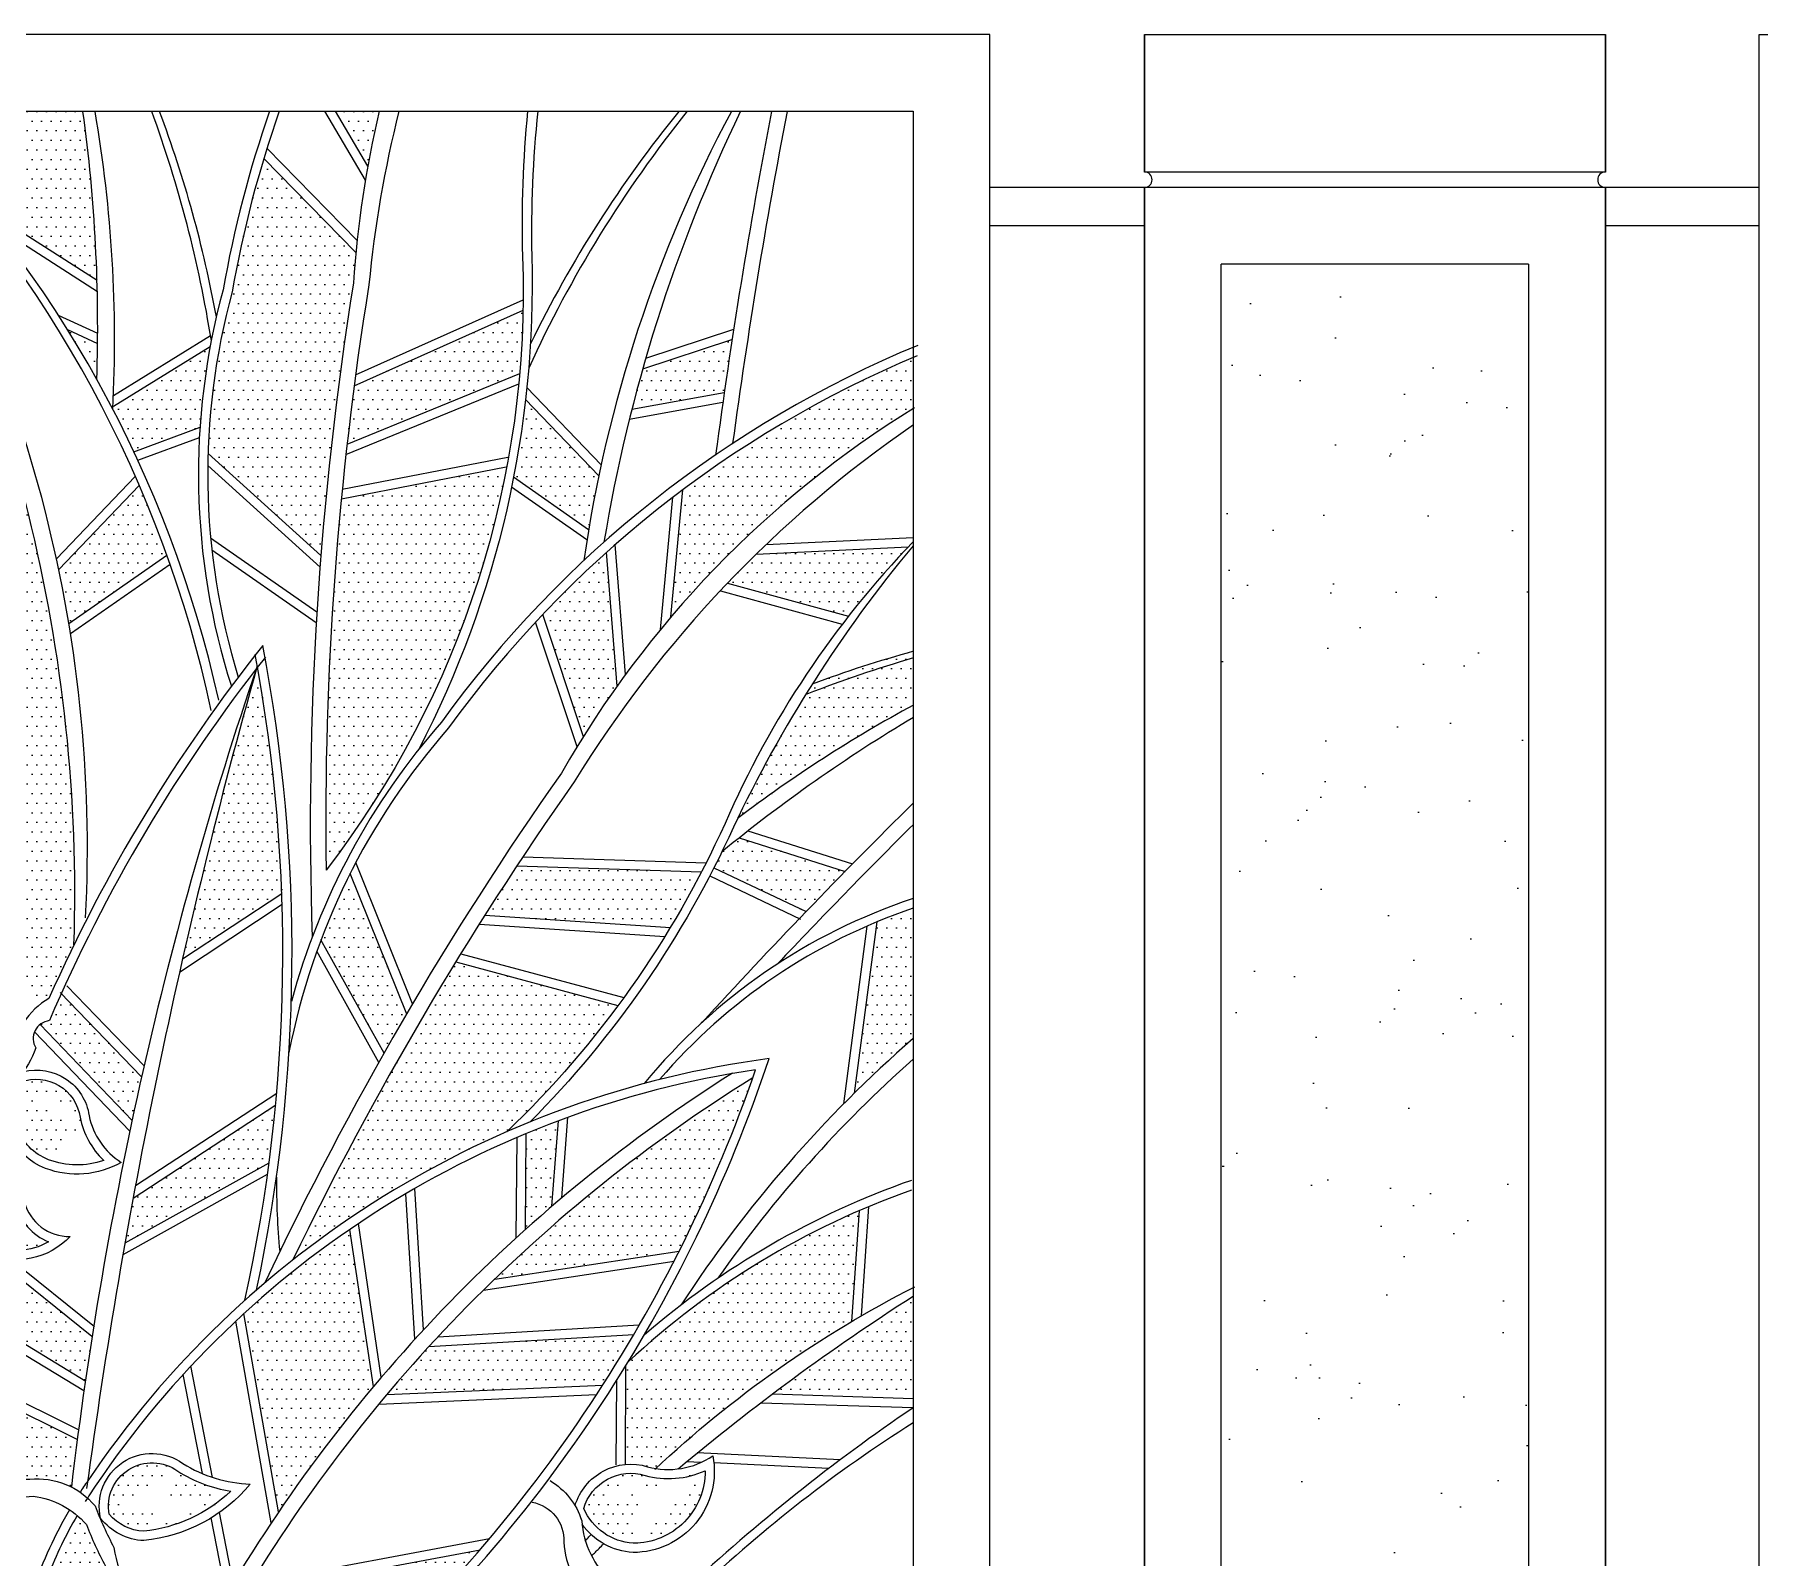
# Model space of a CAD drawing. Extents: x -6708 to 51378, y -17661 to 34250.
# Drawn here: x 39056 to 40178, y 4819 to 5809 of the extents above; entities that cross this region are included whole.
import ezdxf

# ---------------------------------------------------------------- set-up
doc = ezdxf.new("R2010")
doc.units = 0
doc.header["$LTSCALE"] = 5
doc.header["$MEASUREMENT"] = 0
doc.layers.get('0').update_dxf_attribs({"linetype": 'CONTINUOUS'})
for name, color, linetype in [('0-BCA', 33, 'CONTINUOUS'), ('0-HATCH', 8, 'CONTINUOUS'), ('1', 1, 'CONTINUOUS'), ('2', 2, 'CONTINUOUS'), ('MET', 2, 'CONTINUOUS')]:
    doc.layers.add(name, color=color, linetype=linetype)
pattern_1 = [(0, (10450.8685, 8246.9115), (3.125, 6.25), [0, -6.25])]

msp = doc.modelspace()

# ---------------------------------------------------------------- hatches: boundary and pattern name
at = {"layer": '0-HATCH'}
h = msp.add_hatch(dxfattribs=at)
h.set_pattern_fill('AR-SAND', color=2, scale=50, style=0)
h.set_pattern_definition([(142.5, (71771.3, 8246.91), (3.14967, 96.34119), [0, -76, 0, -85, 0, -81.25]), (172.5, (71771.3, 8246.91), (-88.48884, 141.1073), [0, -41, 0, -68.5, 0, -26.25]), (212.5, (71832.8, 8246.91), (-155.7071, 0.28295), [0, -25, 0, -90, 0, -117.5]), (222.5, (71832.8, 8246.91), (-150.30633, 43.8838), [0, -12.5, 0, -59, 0, -67.5])])
h.paths.add_polyline_path([(40027.9, 5660), (39827.9, 5660), (39827.9, 4209.5), (40027.9, 4209.5)])
at = {"layer": 'MET'}
h = msp.add_hatch(dxfattribs=at)
h.set_pattern_fill('DOTS', color=256, scale=100, style=0)
h.set_pattern_definition(pattern_1)
h.paths.add_polyline_path([(39049.8, 5504.7), (38979.4, 5517.3, -0.013052), (39003.5, 5313.1, -0.067332), (39045.9, 5198.9, -0.174695), (39055.3, 5175, -0.066106), (39065, 5182.3, -0.009125), (39081.3, 5217.3, 0.070612)])
h.paths.add_polyline_path([(38947, 5759.5), (38936.7, 5759.5, -0.012859), (38973, 5560.2), (39040.8, 5538, 0.058646)])
h = msp.add_hatch(dxfattribs=at)
h.set_pattern_fill('DOTS', color=256, scale=100, style=0)
h.set_pattern_definition(pattern_1)
h.paths.add_polyline_path([(39087.1, 5759.5), (39042.8, 5759.5, -0.00456), (39036.3, 5687.9), (39096.3, 5649.4, 0.02686)])
h.paths.add_polyline_path([(39096.2, 5585.1, 0.005662), (39096.7, 5608.3), (39077.2, 5617.3, -0.012032)])
h = msp.add_hatch(dxfattribs=at)
h.set_pattern_fill('DOTS', color=256, scale=100, style=0)
h.set_pattern_definition(pattern_1)
h.paths.add_polyline_path([(39272.5, 5723.9, -0.013578), (39279.9, 5759.5), (39251.5, 5759.5)])
h = msp.add_hatch(dxfattribs=at)
h.set_pattern_fill('DOTS', color=256, scale=100, style=0)
h.set_pattern_definition(pattern_1)
h.paths.add_polyline_path([(39168.5, 5536.9), (39242, 5470.4, -0.020135), (39263.2, 5647.9, -0.007434), (39264.8, 5667.7), (39204.9, 5728.8, 0.031016), (39184.3, 5642.1, 0.059522)])
h = msp.add_hatch(dxfattribs=at)
h.set_pattern_fill('DOTS', color=256, scale=100, style=0)
h.set_pattern_definition(pattern_1)
h.paths.add_polyline_path([(39371.4, 5589, 0.016737), (39373.6, 5630.2), (39263.6, 5581, 0.004328), (39259, 5543)])
h = msp.add_hatch(dxfattribs=at)
h.set_pattern_fill('DOTS', color=256, scale=100, style=0)
h.set_pattern_definition(pattern_1)
h.paths.add_polyline_path([(39106.6, 5567.5, -0.000494), (39106.6, 5565.7, -0.009971), (39120.3, 5537.9), (39163.3, 5553.9, -0.029213), (39169.9, 5606.5)])
h = msp.add_hatch(dxfattribs=at)
h.set_pattern_fill('DOTS', color=256, scale=100, style=0)
h.set_pattern_definition(pattern_1)
h.paths.add_polyline_path([(39504.4, 5576.5, -0.002212), (39509.5, 5611), (39451.4, 5592, 0.006608), (39444.4, 5565.7)])
h = msp.add_hatch(dxfattribs=at)
h.set_pattern_fill('DOTS', color=256, scale=100, style=0)
h.set_pattern_definition(pattern_1)
h.paths.add_polyline_path([(39477.5, 5513.3), (39469.8, 5430.5, -0.078125), (39627.4, 5566.1), (39627.4, 5599.4, 0.060294)])
h.paths.add_polyline_path([(39427.8, 5472.6, 0.020153), (39386.3, 5432.2), (39412.8, 5352.6, -0.014801), (39434.8, 5385.6)])
h.paths.add_polyline_path([(39261.1, 5263.7, 0.026352), (39242, 5220.4), (39283.1, 5146.8, -0.003305), (39297.8, 5172.2)])
h = msp.add_hatch(dxfattribs=at)
h.set_pattern_fill('DOTS', color=256, scale=100, style=0)
h.set_pattern_definition(pattern_1)
h.paths.add_polyline_path([(39375.2, 5572, -0.019517), (39367.4, 5521.4), (39416.2, 5487.3, -0.010073), (39422.8, 5522.3)])
h = msp.add_hatch(dxfattribs=at)
h.set_pattern_fill('DOTS', color=256, scale=100, style=0)
h.set_pattern_definition(pattern_1)
h.paths.add_polyline_path([(39363, 5528.2), (39255.3, 5507.4, 0.02739), (39245.3, 5265.7, 0.118249)])
h = msp.add_hatch(dxfattribs=at)
h.set_pattern_fill('DOTS', color=256, scale=100, style=0)
h.set_pattern_definition(pattern_1)
h.paths.add_polyline_path([(39071.4, 5461.3, -0.010073), (39078, 5426.3), (39141.7, 5470.8, 0.015375), (39123.8, 5516)])
h = msp.add_hatch(dxfattribs=at)
h.set_pattern_fill('DOTS', color=256, scale=100, style=0)
h.set_pattern_definition(pattern_1)
h.paths.add_polyline_path([(39525.3, 5471.4, 0.008557), (39506.6, 5452.6), (39585.3, 5431, -0.02389), (39624.2, 5476.2)])
h.paths.add_polyline_path([(39469.4, 5228.5, 0.015914), (39489.6, 5264.6), (39369.5, 5268.6, 0.004328), (39348.7, 5236.5)])
h.paths.add_polyline_path([(39223.7, 5012.2, -0.064011), (39362.9, 5095.5, 0.042189), (39435.2, 5177.7), (39329.7, 5206.1, 0.025021)])
h = msp.add_hatch(dxfattribs=at)
h.set_pattern_fill('DOTS', color=256, scale=100, style=0)
h.set_pattern_definition(pattern_1)
h.paths.add_polyline_path([(39627.4, 5373), (39627.4, 5408.1, 0.022165), (39561.8, 5386.9, 0.029107), (39513.2, 5299.4, -0.038481)])
h.paths.add_polyline_path([(39557.7, 5238.8, -0.002323), (39583.2, 5265), (39514.2, 5286.8, 0.003518), (39503, 5277.7, -0.004401), (39497.8, 5267.4)])
h = msp.add_hatch(dxfattribs=at)
h.set_pattern_fill('DOTS', color=256, scale=100, style=0)
h.set_pattern_definition(pattern_1)
h.paths.add_polyline_path([(39200.7, 5397.8, 0.000266), (39200.1, 5397, 0.012522), (39151.9, 5208), (39216.6, 5250.6, 0.035264)])
h = msp.add_hatch(dxfattribs=at)
h.set_pattern_fill('DOTS', color=256, scale=100, style=0)
h.set_pattern_definition(pattern_1)
h.paths.add_polyline_path([(39627.4, 5240.9, 0.01667), (39603.9, 5232.1), (39589.2, 5120.8, -0.015413), (39627.4, 5156.3)])
h = msp.add_hatch(dxfattribs=at)
h.set_pattern_fill('DOTS', scale=100, style=0)
h.set_pattern_definition(pattern_1)
edge = h.paths.add_edge_path()
edge.add_arc((38908, 4971.7), 42.9, 42.4347, 87.7573)
edge.add_arc((38900, 5045.7), 32.6, 216.1166, 287.2577, ccw=False)
edge.add_arc((38911.3, 5016.8), 38.8, 165.605, 247.4768)
edge.add_arc((38910.1, 5008.4), 30.6, 243.5251, 345.2523)
edge = h.paths.add_edge_path()
edge.add_arc((38935.6, 5035.9), 41.5, 31.3781, 82.4478)
edge.add_arc((38931.4, 5111.7), 35.9, 212.1859, 285.5371, ccw=False)
edge.add_arc((38936.6, 5080.7), 37.5, 161.5606, 257.0397)
edge.add_arc((38943.2, 5071.3), 31.1, 241.2384, 333.6474)
edge = h.paths.add_edge_path()
edge.add_arc((38956.3, 5083.1), 53.8, 33.8978, 87.578)
edge.add_arc((38951.9, 5179), 42.7, 221.2854, 278.9359, ccw=False)
edge.add_arc((38969.6, 5144.8), 50.2, 173.0921, 257.7815)
edge.add_arc((38968.8, 5131.3), 36.9, 254.6177, 330.3629)
edge = h.paths.add_edge_path()
edge.add_arc((39017.5, 5173.8), 31.8, 1.3562, 92.1256)
edge.add_arc((39015.8, 5263.2), 57.6, 230.757, 270.5639, ccw=False)
edge.add_arc((39024.3, 5206.2), 46.7, 164.5842, 255.2337)
edge.add_arc((39019.7, 5198.2), 37.9, 258.8615, 321.3503)
edge = h.paths.add_edge_path()
edge.add_arc((39056.9, 5101.2), 28.6, 7.5818, 110.6768, ccw=False)
edge.add_arc((39137.1, 5115.4), 53, 191.3468, 226.4304)
edge.add_arc((39083.3, 5125.5), 51.5, 248.9836, 289.6136, ccw=False)
edge.add_arc((39077.4, 5110.4), 35.3, 150.1777, 249.189, ccw=False)
edge = h.paths.add_edge_path()
edge.add_arc((39013, 5041.4), 31, 13.6108, 99.1965, ccw=False)
edge.add_arc((39078.1, 5057.4), 36, 194.1039, 248.4346)
edge.add_arc((39043.8, 5060.3), 41.9, 245.7438, 300.1079, ccw=False)
edge.add_arc((39038.9, 5055), 35.3, 151.2176, 249.4447, ccw=False)
edge = h.paths.add_edge_path()
edge.add_arc((38982.8, 4979.4), 29.8, 15.8061, 101.5558, ccw=False)
edge.add_arc((39045.7, 4987.7), 34.2, 180.282, 238.6534)
edge.add_arc((39010.7, 4997.1), 42.4, 241.5645, 294.0302, ccw=False)
edge.add_arc((39002.2, 4989.4), 31.8, 142.9301, 248.3543, ccw=False)
edge = h.paths.add_edge_path()
edge.add_arc((38954.7, 4917.9), 34.7, 18.9456, 91.3188, ccw=False)
edge.add_arc((39022, 4938.8), 35.9, 195.6588, 252.0736)
edge.add_arc((38988.6, 4928.2), 32.4, 228.2761, 313.6683, ccw=False)
edge.add_arc((38991.1, 4936.5), 40.5, 156.6453, 233.54, ccw=False)
h = msp.add_hatch(dxfattribs=at)
h.set_pattern_fill('DOTS', color=256, scale=100, style=0)
h.set_pattern_definition(pattern_1)
h.paths.add_polyline_path([(39119.1, 5103, -0.00277), (39125.3, 5131.4), (39073, 5185.6, 0.004609), (39065.2, 5167.9, 0.139817), (39059.2, 5165.4)])
h = msp.add_hatch(dxfattribs=at)
h.set_pattern_fill('DOTS', color=256, scale=100, style=0)
h.set_pattern_definition(pattern_1)
h.paths.add_polyline_path([(39305.1, 4779.4, 0.015604), (39345.6, 4823.6), (39192.3, 4795, 0.000296), (39191.7, 4794, 0.102783), (39221.7, 4793.7, -0.111165), (39209.5, 4770.4)])
h.paths.add_polyline_path([(39312.3, 4955.8, 0.010349), (39284.9, 4924.6), (39425.4, 4930.8, 0.010066), (39445.6, 4963.7)])
h.paths.add_polyline_path([(39475.2, 5018, 0.031871), (39523, 5130.6, 0.053262), (39355.1, 4999.8)])
h = msp.add_hatch(dxfattribs=at)
h.set_pattern_fill('DOTS', color=256, scale=100, style=0)
h.set_pattern_definition(pattern_1)
h.paths.add_polyline_path([(39208.3, 5075.4, 0.009034), (39212.6, 5113.1), (39119.8, 5052.4, 0.001898), (39114.5, 5023.4)])
h = msp.add_hatch(dxfattribs=at)
h.set_pattern_fill('DOTS', color=256, scale=100, style=0)
h.set_pattern_definition(pattern_1)
h.paths.add_polyline_path([(39375.2, 5032.1, -0.005638), (39392.3, 5047.1), (39396.5, 5102.7, 0.008916), (39375.6, 5094.5)])
h.paths.add_polyline_path([(39214.4, 4848.3, -0.025381), (39276.1, 4929.8), (39260.9, 5032.1, 0.035018), (39191.9, 4977.3)])
h = msp.add_hatch(dxfattribs=at)
h.set_pattern_fill('DOTS', color=256, scale=100, style=0)
h.set_pattern_definition(pattern_1)
h.paths.add_polyline_path([(39587.5, 4972.2), (39592.4, 5044.4, 0.085601), (39441.9, 4945.9, -0.000709), (39440.5, 4943.6), (39440.1, 4879.2, -0.096898), (39454.6, 4877.7, 0.027107), (39460, 4876.6, -0.054728)])
h = msp.add_hatch(dxfattribs=at)
h.set_pattern_fill('DOTS', color=256, scale=100, style=0)
h.set_pattern_definition(pattern_1)
h.paths.add_polyline_path([(39052.5, 4869.6, -0.143846), (39079.6, 4864.5, -0.002967), (39083.4, 4895.4), (39012.8, 4930.4, 0.00581), (39011.5, 4910.9, 0.08905), (39021.9, 4908.9, -0.107789), (39010.9, 4896.8, 0.012105), (39010.4, 4856.1, -0.167276)])
h.paths.add_polyline_path([(39027, 5015.4, -0.01521), (39024.3, 5016.5, -0.039796), (39018.4, 5019.3, 0.007004), (39014.5, 4996.1, -0.058752), (39017.5, 4988.3, 0.123248), (39020.5, 4974.9), (39088.6, 4933.4, -0.002798), (39093, 4962.4)])
h = msp.add_hatch(dxfattribs=at)
h.set_pattern_fill('DOTS', color=256, scale=100, style=0)
h.set_pattern_definition(pattern_1)
h.paths.add_polyline_path([(39535.9, 4925.1), (39627.4, 4922.1), (39627.4, 4988.7, 0.018681)])
h = msp.add_hatch(dxfattribs=at)
h.set_pattern_fill('DOTS', scale=100, style=0)
h.set_pattern_definition(pattern_1)
edge = h.paths.add_edge_path()
edge.add_arc((39158.5, 4357.2), 24.5, 71.5768, 160.3033)
edge.add_arc((39108.7, 4387.2), 34.4, 275.7529, 320.8708, ccw=False)
edge.add_arc((39132.6, 4365.8), 24.2, 212.2523, 298.1657)
edge.add_arc((39124.3, 4381.5), 41.9, 298.0731, 358.5435)
edge = h.paths.add_edge_path()
edge.add_arc((39191.3, 4406.4), 19.8, 26.1456, 133.9812, ccw=False)
edge.add_arc((39229.3, 4435.8), 29, 225.6729, 278.075)
edge.add_arc((39209.8, 4416.7), 25.4, 261.6893, 337.9388, ccw=False)
edge.add_arc((39209.6, 4423.6), 32.3, 185.3549, 263.8417, ccw=False)
edge = h.paths.add_edge_path()
edge.add_arc((39187.3, 4481.9), 18.5, 34.7628, 132.7768, ccw=False)
edge.add_arc((39225.2, 4510.4), 29, 218.2828, 292.3511)
edge.add_arc((39213.5, 4485.3), 22.8, 245.8707, 355.6218, ccw=False)
edge.add_arc((39212.7, 4502.1), 38.6, 189.9909, 257.211, ccw=False)
edge = h.paths.add_edge_path()
edge.add_arc((39157.2, 4430), 23.6, 77.867, 156.4098)
edge.add_arc((39100.7, 4449.6), 36.3, 289.1803, 343.7899, ccw=False)
edge.add_arc((39130.4, 4427.5), 21.6, 214.3541, 330.787)
edge.add_arc((39110.7, 4451), 51.5, 318.5729, 362.2749)
edge = h.paths.add_edge_path()
edge.add_arc((39149.1, 4489.9), 36.5, 84.292, 151.3415)
edge.add_arc((39061.1, 4529.6), 60.2, 302.3873, 338.3712, ccw=False)
edge.add_arc((39111.1, 4491.9), 22.1, 216.6058, 298.1262)
edge.add_arc((39107.5, 4516.5), 46.2, 287.5358, 372.1232)
edge = h.paths.add_edge_path()
edge.add_arc((39184.2, 4558.2), 18.2, 31.6944, 158.7938, ccw=False)
edge.add_arc((39230.1, 4585.3), 35.1, 209.9539, 288.287)
edge.add_arc((39209.1, 4562.3), 33.6, 243.2441, 342.116, ccw=False)
edge.add_arc((39207.2, 4570.5), 40.4, 188.1268, 250.9374, ccw=False)
edge = h.paths.add_edge_path()
edge.add_arc((39140.3, 4575.6), 24.5, 80.198, 160.4093)
edge.add_arc((39069.6, 4597.9), 49.6, 284.6699, 343.5005, ccw=False)
edge.add_arc((39104.2, 4564.2), 26.3, 212.9125, 304.51)
edge.add_arc((39101.3, 4584.7), 45.7, 292.9115, 379.2699)
edge = h.paths.add_edge_path()
edge.add_arc((39176.6, 4631.3), 26.1, 50.9417, 146.4228, ccw=False)
edge.add_arc((39224.7, 4709.3), 65.8, 241.3063, 276.7007)
edge.add_arc((39192.2, 4658.6), 42.8, 254.3449, 339.8674, ccw=False)
edge.add_arc((39189.3, 4651.2), 34.8, 189.0064, 255.7128, ccw=False)
edge = h.paths.add_edge_path()
edge.add_arc((39127.7, 4645.8), 25.9, 81.1666, 174.8095)
edge.add_arc((39040, 4666.4), 64.5, 302.039, 343.5829, ccw=False)
edge.add_arc((39089.6, 4647.2), 38.7, 246.6656, 293.4272)
edge.add_arc((39085.4, 4656.3), 48.7, 293.6978, 378.0338)
edge = h.paths.add_edge_path()
edge.add_arc((39167.2, 4697.2), 25.2, 63.4248, 148.4833, ccw=False)
edge.add_arc((39201.8, 4761.3), 47.6, 240.683, 296.8199)
edge.add_arc((39179, 4731), 46, 262.8804, 344.6489, ccw=False)
edge.add_arc((39171.7, 4711.3), 26, 182.014, 273.4981, ccw=False)
edge = h.paths.add_edge_path()
edge.add_arc((39106.6, 4718.8), 26.3, 71.4014, 171.2686)
edge.add_arc((39041, 4723.5), 39.6, 299.7351, 359.1111, ccw=False)
edge.add_arc((39079.9, 4731.7), 46.8, 245.8155, 275.6657)
edge.add_arc((39068.7, 4730.6), 48.1, 289.1317, 375.8481)
edge = h.paths.add_edge_path()
edge.add_arc((39088.9, 4758.4), 48.3, 80.7215, 120.5242)
edge.add_arc((39126.8, 4737.1), 88.6, 134.7962, 158.931)
edge.add_arc((39061.2, 4802.6), 37.8, 242.9832, 296.3684)
edge.add_arc((39067.6, 4797.2), 30.3, 290.0811, 376.8318)
edge = h.paths.add_edge_path()
edge.add_arc((39152.2, 4777.1), 26.1, 43.1749, 157.2066, ccw=False)
edge.add_arc((39207.4, 4866.2), 79.9, 243.0519, 273.8288)
edge.add_arc((39163.8, 4809.2), 54, 261.6878, 335.0862, ccw=False)
edge.add_arc((39164.9, 4791.9), 37.1, 187.1713, 256.0957, ccw=False)
edge = h.paths.add_edge_path()
edge.add_arc((39132.1, 4851.9), 28.4, 53.8953, 190.5436, ccw=False)
edge.add_arc((39198.5, 4953.1), 92.7, 237.5778, 260.5634)
edge.add_arc((39116.5, 4932.7), 97.5, 276.0003, 313.2797, ccw=False)
edge.add_arc((39128.3, 4867.2), 31.6, 220.3688, 267.0518, ccw=False)
h = msp.add_hatch(dxfattribs=at)
h.set_pattern_fill('DOTS', scale=100, style=0)
h.set_pattern_definition(pattern_1)
edge = h.paths.add_edge_path()
edge.add_arc((39470, 4462.1), 31.5, 98.635, 153.9482)
edge.add_arc((39416.8, 4491.8), 29.5, 266.2272, 327.5952, ccw=False)
edge.add_arc((39441.4, 4478.5), 31.1, 211.3183, 303.733)
edge.add_arc((39448.4, 4475.1), 24.8, 294.6098, 406.9385)
edge = h.paths.add_edge_path()
edge.add_arc((39493.9, 4435.2), 26.4, 26.612, 96.2999, ccw=False)
edge.add_arc((39548, 4472.9), 39.9, 220.3642, 273.1283)
edge.add_arc((39522, 4450.4), 33.1, 221.7183, 328.332, ccw=False)
edge.add_arc((39515.4, 4449), 27.4, 152.8716, 228.627, ccw=False)
edge = h.paths.add_edge_path()
edge.add_arc((39445, 4521.4), 26.8, 54.1995, 145.4013)
edge.add_arc((39391.2, 4555.6), 37, 265.6524, 328.9847, ccw=False)
edge.add_arc((39415.7, 4533.9), 31.2, 209.1727, 287.0363)
edge.add_arc((39423.5, 4541.2), 37.2, 272.0389, 362.8121)
edge = h.paths.add_edge_path()
edge.add_arc((39438.9, 4578.1), 34.7, 73.8645, 146.2377)
edge.add_arc((39379.2, 4615.5), 35.9, 273.1097, 329.5246, ccw=False)
edge.add_arc((39408.8, 4596.7), 32.4, 211.515, 296.9073)
edge.add_arc((39408.5, 4605.4), 40.5, 291.6434, 368.5381)
edge = h.paths.add_edge_path()
edge.add_arc((39494.5, 4558.4), 37.3, 71.9789, 123.4165, ccw=False)
edge.add_arc((39534.9, 4619.4), 38.5, 221.42, 288.4408)
edge.add_arc((39518.1, 4588.2), 29.6, 263.7253, 349.548, ccw=False)
edge.add_arc((39514.4, 4600.8), 42, 195.5363, 270.5156, ccw=False)
edge = h.paths.add_edge_path()
edge.add_arc((39497.8, 4618.1), 42.9, 77.426, 122.7486, ccw=False)
edge.add_arc((39524.4, 4687.6), 32.6, 237.9256, 309.0668)
edge.add_arc((39506.2, 4662.6), 38.8, 277.7065, 359.5784, ccw=False)
edge.add_arc((39505.2, 4654.2), 30.6, 179.931, 281.6582, ccw=False)
edge = h.paths.add_edge_path()
edge.add_arc((39427.4, 4644.7), 29.8, 63.6275, 149.3773)
edge.add_arc((39368.8, 4668.8), 34.2, 286.5299, 344.9013, ccw=False)
edge.add_arc((39405.1, 4669), 42.4, 231.1532, 283.6189)
edge.add_arc((39411.3, 4659.3), 31.8, 276.8291, 382.2533)
edge = h.paths.add_edge_path()
edge.add_arc((39487.6, 4687.3), 41.5, 82.7355, 133.8052, ccw=False)
edge.add_arc((39511, 4759.4), 35.9, 239.6463, 312.9975)
edge.add_arc((39498, 4730.8), 37.5, -91.8563, 3.6227, ccw=False)
edge.add_arc((39489.3, 4723.4), 31.1, 191.5359, 283.9449, ccw=False)
edge = h.paths.add_edge_path()
edge.add_arc((39414.1, 4712.3), 31, 65.9868, 151.5726)
edge.add_arc((39355.3, 4744.5), 36, 276.7487, 331.0794, ccw=False)
edge.add_arc((39389.2, 4738.5), 41.9, 225.0754, 279.4395)
edge.add_arc((39392.5, 4732.2), 35.3, 275.7386, 373.9658)
edge = h.paths.add_edge_path()
edge.add_arc((39479.6, 4738.2), 53.8, 77.6054, 131.2856, ccw=False)
edge.add_arc((39508.4, 4829.8), 42.7, 246.2475, 303.898)
edge.add_arc((39482.5, 4801.2), 50.2, 267.4018, 352.0913, ccw=False)
edge.add_arc((39479.8, 4788), 36.9, 194.8205, 270.5657, ccw=False)
edge = h.paths.add_edge_path()
edge.add_arc((39387, 4781.4), 28.6, 54.5066, 157.6015)
edge.add_arc((39313, 4815.6), 53, 298.7529, 333.8366, ccw=False)
edge.add_arc((39367.7, 4811.7), 51.5, 235.5697, 276.1997)
edge.add_arc((39369.5, 4795.5), 35.3, 275.9943, 375.0056)
edge = h.paths.add_edge_path()
edge.add_arc((39443.6, 4841.5), 31.8, 73.0577, 163.8271, ccw=False)
edge.add_arc((39468.2, 4927.5), 57.6, 254.6195, 294.4263)
edge.add_arc((39445.3, 4874.6), 46.7, -90.0504, 0.5992, ccw=False)
edge.add_arc((39447.7, 4865.7), 37.9, 203.833, 266.3218, ccw=False)
edge = h.paths.add_edge_path()
edge.add_arc((39505.4, 4477.4), 36.5, 75.1151, 131.9317, ccw=False)
edge.add_arc((39533.8, 4540.5), 33.7, 235.5625, 302.4143)
edge.add_arc((39521.6, 4511.9), 30.3, -89.7318, 0.1982, ccw=False)
edge.add_arc((39519.4, 4524.8), 43.2, 207.6486, 273.133, ccw=False)
h = msp.add_hatch(dxfattribs=at)
h.set_pattern_fill('DOTS', color=256, scale=100, style=0)
h.set_pattern_definition(pattern_1)
h.paths.add_polyline_path([(39120.5, 4676.9, -0.001097), (39122.7, 4681.2, -0.005939), (39132.4, 4703, 0.044288), (39125.1, 4718.2, -0.003625), (39122.8, 4730.8, -0.324126), (39085.8, 4679.3, -0.198244), (39047.1, 4690.4, 0.361189), (39074.7, 4723.3, -0.501947), (39120, 4748.2, -0.000323), (39119.9, 4749.3, 0.156949), (39111.6, 4785, -0.101274), (39101.7, 4813, -0.03088), (39089.4, 4840, 0.039107), (39083.3, 4846, 0.036089), (39064.3, 4806.8, -0.176208), (39101.1, 4811.2, -0.424854), (39080.4, 4763.2, -0.17978), (39050, 4760.3, 0.041284), (39043.4, 4710.9, 0.127883), (39069.6, 4615.9, 0.188197), (39096, 4649.3, -0.318704)])

# ---------------------------------------------------------------- linework, layer by layer
at = {"color": 3}
for p, q in [((39777.9, 5710, 0), (39677.4, 5710, 0)), ((40177.9, 5710, 0), (40077.9, 5710, 0)), ((39777.9, 5685, 0), (39677.4, 5685, 0)), ((40177.9, 5685, 0), (40077.9, 5685, 0))]:
    msp.add_line(p, q, dxfattribs=at)
at = {"layer": '0-BCA', "color": 3}
for p, q in [((39677.4, 5809.5, 0), (38544.2, 5809.5, 0)), ((39677.4, 4209.5, 0), (39677.4, 5809.5, 0)), ((40177.9, 4209.5, 0), (40177.9, 5809.5, 0)), ((40177.9, 5809.5, 0), (41311.1, 5809.5, 0))]:
    msp.add_line(p, q, dxfattribs=at)
at = {"layer": '0-BCA'}
for p, q in [((39777.9, 5809.5, 0), (40077.9, 5809.5, 0)), ((39777.9, 5809.5, 0), (39777.9, 5720, 0)), ((39777.9, 5720, 0), (39777.9, 5809.5, 0)), ((40077.9, 5720, 0), (40077.9, 5809.5, 0)), ((40077.9, 5809.5, 0), (40077.9, 5720, 0)), ((39777.9, 3709.5, 0), (39777.9, 5710, 0)), ((39777.9, 5710, 0), (39777.9, 3709.5, 0)), ((40077.9, 3709.5, 0), (40077.9, 5710, 0)), ((40077.9, 5710, 0), (40077.9, 3709.5, 0))]:
    msp.add_line(p, q, dxfattribs=at)
for centre, start, end in [((39777.9, 5715, 0), 270, 90), ((40077.9, 5715, 0), 90, 270)]:
    msp.add_arc(centre, 5, start, end, dxfattribs=at)
at = {"layer": '1'}
for p, q in [((39270.9, 5714.8, 0), (39244.5, 5759.5, 0)), ((39272.5, 5723.9, 0), (39251.5, 5759.5, 0)), ((39264.8, 5667.7, 0), (39204.9, 5728.8, 0)), ((39265.6, 5675.5, 0), (39206.9, 5735.4, 0)), ((39096.5, 5642.1, 0), (39035.6, 5681.2, 0)), ((39096.3, 5649.4, 0), (39036.3, 5687.9, 0)), ((39264.5, 5588, 0), (39373.7, 5636.8, 0)), ((39096.7, 5614.9, 0), (39071.3, 5626.6, 0)), ((39263.6, 5581, 0), (39373.6, 5630.2, 0)), ((39096.7, 5608.3, 0), (39077.2, 5617.3, 0)), ((39107, 5574.7, 0), (39170.1, 5613.7, 0)), ((39453.4, 5598.9, 0), (39510.6, 5617.7, 0)), ((39107.1, 5567.7, 0), (39169.9, 5606.5, 0)), ((39451.4, 5592, 0), (39509.5, 5611, 0)), ((39258.2, 5536.2, 0), (39370.7, 5582.2, 0)), ((39259, 5543, 0), (39371.4, 5589, 0)), ((39424.3, 5529.4, 0), (39376.1, 5579.7, 0)), ((39422.8, 5522.3, 0), (39375.2, 5572, 0)), ((39442.7, 5559.3, 0), (39503.5, 5570.2, 0)), ((39444.4, 5565.7, 0), (39504.4, 5576.5, 0)), ((39120.3, 5537.9, 0), (39163.3, 5553.9, 0)), ((39122.9, 5532.5, 0), (39162.9, 5547.3, 0)), ((39242, 5470.4, 0), (39168.5, 5536.9, 0)), ((39241.4, 5462.9, 0), (39168.3, 5529, 0)), ((39255.3, 5507.4, 0), (39362.6, 5528.1, 0)), ((39255.9, 5513.6, 0), (39363.7, 5534.5, 0)), ((39069.9, 5468.4, 0), (39121.2, 5522, 0)), ((39071.4, 5461.3, 0), (39123.8, 5516, 0)), ((39415.1, 5480.8, 0), (39366.1, 5515, 0)), ((39416.2, 5487.3, 0), (39367.4, 5521.4, 0)), ((39469.8, 5430.5, 0), (39477.5, 5513.3, 0)), ((39463, 5422.3, 0), (39471.1, 5508.4, 0)), ((39239.4, 5433.6, 0), (39170.2, 5481.8, 0)), ((39531.8, 5477.7, 0), (39627.4, 5482.3, 0)), ((39078, 5426.3, 0), (39141.7, 5470.8, 0)), ((39239, 5426.6, 0), (39171, 5473.9, 0)), ((39434.8, 5385.6, 0), (39427.8, 5472.6, 0)), ((39440.2, 5393.1, 0), (39433.5, 5477.6, 0)), ((39525.3, 5471.4, 0), (39624.2, 5476.2, 0)), ((39079, 5419.7, 0), (39143.8, 5464.9, 0)), ((39502, 5447.6, 0), (39581.3, 5425.8, 0)), ((39506.6, 5452.6, 0), (39585.3, 5431, 0)), ((39408.7, 5346, 0), (39381.6, 5427.2, 0)), ((39412.8, 5352.6, 0), (39386.3, 5432.2, 0)), ((39519.9, 5291.3, 0), (39588, 5269.8, 0)), ((39514.2, 5286.8, 0), (39583.2, 5265, 0)), ((39301.6, 5178.8, 0), (39264.7, 5270.7, 0)), ((39369.5, 5268.6, 0), (39489.6, 5264.6, 0)), ((39373.4, 5274.5, 0), (39492.7, 5270.5, 0)), ((39497.8, 5267.4, 0), (39557.7, 5238.8, 0)), ((39297.8, 5172.2, 0), (39261.1, 5263.7, 0)), ((39495.1, 5262.1, 0), (39554.2, 5233.8, 0)), ((39150, 5199.5, 0), (39216.8, 5243.6, 0)), ((39151.9, 5208, 0), (39216.6, 5250.6, 0)), ((39348.7, 5236.5, 0), (39469.4, 5228.5, 0)), ((39589.2, 5120.8, 0), (39603.9, 5232.1, 0)), ((39283.1, 5146.8, 0), (39242, 5220.4, 0)), ((39345.1, 5230.7, 0), (39465.8, 5222.7, 0)), ((39582.2, 5113.8, 0), (39597.5, 5229.4, 0)), ((39279.6, 5140.7, 0), (39239.3, 5213, 0)), ((39333, 5211.4, 0), (39439.1, 5182.9, 0)), ((39329.7, 5206.1, 0), (39435.2, 5177.7, 0)), ((39126.9, 5138.4, 0), (39076.7, 5190.5, 0)), ((39125.3, 5131.4, 0), (39072.3, 5186.3, 0)), ((39119.1, 5103, 0), (39059.2, 5165.4, 0)), ((39117.6, 5096, 0), (39055.6, 5160.5, 0)), ((39121.3, 5060.6, 0), (39213.3, 5120.7, 0)), ((39119.8, 5052.4, 0), (39212.6, 5113.1, 0)), ((39392.3, 5047.1, 0), (39396.5, 5102.7, 0)), ((39398.7, 5052.5, 0), (39402.7, 5105, 0)), ((39369.1, 5026.6, 0), (39369.6, 5091.9, 0)), ((39375.2, 5032.1, 0), (39375.6, 5094.5, 0)), ((39114.5, 5023.4, 0), (39208.3, 5075.4, 0)), ((39113.2, 5015.7, 0), (39207.3, 5068, 0)), ((39303.1, 4960.6, 0), (39297.2, 5055.3, 0)), ((39308.7, 4966.7, 0), (39303, 5058.7, 0)), ((39587.5, 4972.2, 0), (39592.4, 5044.4, 0)), ((39593.8, 4975.9, 0), (39598.6, 5047, 0)), ((39276.1, 4929.8, 0), (39260.9, 5032.1, 0)), ((39281.3, 4935.9, 0), (39266.4, 5035.9, 0)), ((39093, 4962.4, 0), (39027, 5015.4, 0)), ((39094.7, 4968.7, 0), (39040.2, 5012.4, 0)), ((39347.8, 4992.6, 0), (39471.8, 5011.5, 0)), ((39355.1, 4999.8, 0), (39475.2, 5018, 0)), ((39089.1, 4933.1, 0), (39020.5, 4974.9, 0)), ((39214.4, 4848.3, 0), (39191.9, 4977.3, 0)), ((39209.6, 4841.1, 0), (39186.6, 4972.4, 0)), ((39312.3, 4955.8, 0), (39445.6, 4963.7, 0)), ((39318.1, 4962.1, 0), (39449.2, 4970, 0)), ((39087.7, 4927, 0), (39038, 4957.2, 0)), ((39171.5, 4870.7, 0), (39157.4, 4943.2, 0)), ((39440.1, 4878.8, 0), (39440.5, 4943.6, 0)), ((39083.4, 4895.4, 0), (39012.8, 4930.4, 0)), ((39084.2, 4901.7, 0), (39013.3, 4936.8, 0)), ((39164.9, 4873.2, 0), (39152.4, 4937.7, 0)), ((39284.9, 4924.6, 0), (39425.4, 4930.8, 0)), ((39434.1, 4878.8, 0), (39434.5, 4933.8, 0)), ((39279.7, 4918.4, 0), (39421.4, 4924.6, 0)), ((39528.3, 4919.3, 0), (39627.4, 4916.1, 0)), ((39535.9, 4925.1, 0), (39627.4, 4922.1, 0)), ((39579.9, 4882.2, 0), (39486.9, 4886.6, 0)), ((39489.4, 4880.5, 0), (39480, 4880.9, 0)), ((39572.4, 4876.6, 0), (39497.7, 4880.1, 0)), ((39179.6, 4797.7, 0), (39170.5, 4844.4, 0)), ((39184.9, 4802.1, 0), (39176, 4847.9, 0)), ((39196.5, 4801.9, 0), (39351.7, 4830.9, 0)), ((39192.3, 4795, 0), (39345.6, 4823.6, 0))]:
    msp.add_line(p, q, dxfattribs=at)
at = {"layer": '1', "color": 1, "elevation": 0}
msp.add_lwpolyline([(38594.2, 5759.5), (39627.4, 5759.5), (39627.4, 4259.5), (38594.2, 4259.5)], close=True, dxfattribs=at)
for points in [[(39208.6, 5759.5, 0.041406), (39178.4, 5643.4, 0.144965), (39183.7, 5385.4)], [(39214.9, 5759.5, 0.042239), (39184.3, 5642.1, 0.142691), (39188.2, 5391.3)], [(39279.9, 5759.5, 0.042207), (39263.2, 5647.9, 0.048156), (39236.3, 5222.2)], [(39292.7, 5759.5, 0.037043), (39273.2, 5646.6, 0.043295), (39245.3, 5265.7, 0.043295)], [(39376.5, 5759.5, 0.03201), (39373.2, 5665.3, -0.175302), (39245.3, 5265.7)], [(39383.1, 5759.5, 0.03051), (39379.2, 5665.5, -0.127623), (39305.6, 5344.4, -0.127623)], [(39630.4, 5607.2, 0.138882), (39320.4, 5362.1, 0.115022), (39222.8, 5180.3)], [(39630.1, 5600.5, 0.137961), (39325.1, 5358.3, 0.13357), (39221.2, 5147.1, 0.13357)], [(39628.2, 5566.6, 0.125359), (39398.5, 5328.9, 0.043296), (39205.5, 4997.3)], [(39627.6, 5555.5, 0.10454), (39406.9, 5323.3, 0.040924), (39223.7, 5012.2)], [(39627.4, 5479.5, 0.088878), (39505, 5296.2, -0.095483), (39362.9, 5095.5)], [(39627.4, 5476.9, 0.063369), (39510.5, 5293.8, -0.089625), (39377.9, 5101.9)], [(39065, 5182.3, 0.125344), (39048.6, 5166.6, -0.1907), (39019.8, 5133.1, 0.252134), (39005.3, 5112.1, -0.139232), (38992.3, 5089, 0.045981), (38975.8, 5052.6, -0.111), (38951, 5010.6, 0.144561), (38937.5, 4966, -0.22353), (38914.9, 4918.8, 0.165363), (38905.4, 4888.3, -0.118044), (38897.9, 4855.6, -0.037668), (38870.8, 4825.7)], [(39065.2, 5167.9, 0.539757), (39056.4, 5150.1, -0.1907), (39027.6, 5116.6, 0.252134), (39013.1, 5095.6, -0.139232), (39000, 5072.6, 0.045981), (38983.6, 5036.1, -0.140758), (38961.1, 4999.5, 0.155026), (38949, 4964.4, -0.256829), (38922.7, 4902.3, 0.165363), (38913.1, 4871.8, -0.297505), (38905.2, 4849.6, 0.043785), (38879.7, 4821.7, 0.096099)], [(39533.7, 5143.2, 0.214516), (39090.2, 4868.4, 0.007589), (39085, 4860.6, 0.007589)], [(39178.3, 4663.3, -0.016374), (39262.1, 4729.8, 0.13015), (39533.7, 5143.2)], [(39048.4, 5134.7, -0.446759), (39091.1, 5106, 0.203971), (39112, 5075.7, -0.225979), (39062.7, 5071.8, -0.405502), (39038.4, 5123.9, -0.405502)], [(39524.9, 5135.9, 0.210495), (39095.1, 4865, 0.009874), (39088.6, 4855, 0.009874)], [(39509.9, 5133.8, 0.118379), (39181.8, 4796.9, 0.118379)], [(39523, 5130.6, 0.119547), (39191.7, 4794)], [(39226.7, 4710.5, -0.006045), (39258.3, 4734.5, 0.127504), (39524.9, 5135.9, 0.127504)], [(39213.1, 5066, 0.027004), (39215.2, 5017.7)], [(39459.4, 4875.9, -0.07117), (39628.6, 4994.8, -0.07117)], [(39474.5, 4876.3, -0.031848), (39627.4, 4988.7, -0.074301)], [(39407.4, 4852.4, -0.414967), (39454.6, 4877.7, 0.218355), (39497, 4884.7, -0.473511), (39445.1, 4821.9, -0.226882), (39411.9, 4840.3, -0.226882)], [(39010, 4855.8, -0.168907), (39052.5, 4869.6, -0.249457), (39095, 4852.2, 0.03088), (39107.3, 4825.1, 0.100136), (39117.1, 4797.5, -0.158377), (39125.5, 4761.5, 0.008948), (39130.7, 4730.4, -0.100671), (39143.3, 4694.4, -0.062282), (39145.5, 4665.2, 0.120989), (39152.9, 4633.2, -0.052555), (39156.2, 4608.7, 0.089477), (39162.7, 4565, 0.022272), (39164, 4536.7, -0.097925), (39168.2, 4503.5, -0.050393), (39172.6, 4471.5, -0.112896), (39174.7, 4441.5, 0.1518), (39173.7, 4404.8, -0.192061), (39175.1, 4351.9, -16.256874)], [(39391.1, 4868.6, -0.186863), (39411.7, 4842.5, 0.1907), (39431, 4802.8, -0.252134), (39439.7, 4778.8, 0.139232), (39446.4, 4753.1, -0.045981), (39452.9, 4713.7, 0.111), (39466.2, 4666.8, -0.144561), (39467.8, 4620.2, 0.22353), (39477.6, 4568.7, -0.165363), (39479, 4536.8, 0.118044), (39477.9, 4503.3, 0.037668), (39496.4, 4467.5, 0.037668)], [(39014, 4844.5, -0.14309), (39054.8, 4858.5, -0.184664), (39089.4, 4840, 0.03088), (39101.7, 4813, 0.100136), (39111.4, 4785.3, -0.158377), (39119.9, 4749.3, 0.008948), (39125.1, 4718.2, -0.100671), (39137.7, 4682.3, -0.062282), (39139.9, 4653, 0.120989), (39147.3, 4621.1, -0.052555), (39150.6, 4596.6, 0.089477), (39157.1, 4552.8, 0.022272), (39158.4, 4524.5, -0.097925), (39162.5, 4491.3, -0.050393), (39167, 4459.3, -0.209993), (39166.7, 4433.6, 0.197948), (39168.1, 4392.6, -0.229576), (39169.4, 4351.1, -16.256874)], [(39379.4, 4854.6, -0.378866), (39400, 4828.6, 0.1907), (39419.2, 4788.8, -0.252134), (39427.9, 4764.8, 0.139232), (39434.6, 4739.2, -0.045981), (39441.2, 4699.7, 0.140758), (39453.6, 4658.6, -0.155026), (39456.3, 4621.6, 0.256829), (39465.9, 4554.8, -0.165363), (39467.3, 4522.9, 0.232015), (39468.7, 4496.8, -0.096099), (39486.8, 4465.9, -0.096099)], [(39078.4, 4849.7, 0.045842), (39054.7, 4798.4)], [(39083.3, 4846, 0.036089), (39064.3, 4806.8)], [(39413.8, 4829.4, -0.000437), (39415.9, 4831.5, -0.000975), (39417.8, 4833.6, -0.000975)], [(39418.1, 4819.7, -0.001039), (39423.1, 4824.5, -0.001437), (39425.9, 4827.6, -0.001437)]]:
    msp.add_lwpolyline(points, format="xyb", dxfattribs=at)
for points in [[(39046.8, 5127.9, -0.482854), (39085.2, 5105, 0.154289), (39100.6, 5077, -0.179163), (39064.8, 5077.4, -0.461066)], [(39004.3, 5077.3, -0.414303), (39049, 5050.1, 0.350219), (39078.8, 5027.5, -0.319457), (39024.3, 5016.5, -0.476626)], [(39008.1, 5072, -0.391824), (39043.2, 5048.7, 0.241606), (39064.8, 5024, -0.24176), (39026.6, 5022, -0.456924)], [(39098.6, 4844.1, -0.693512), (39152.2, 4879.8, 0.134591), (39196, 4866.4, -0.196581), (39126.8, 4829.6, -0.220919)], [(39104.2, 4846.7, -0.678632), (39148.8, 4874.8, 0.100632), (39183.3, 4861.7, -0.164112), (39126.7, 4835.7, -0.206557)], [(39413, 4850.4, -0.418152), (39452.9, 4872, 0.175458), (39492, 4875.1, -0.417538), (39445.3, 4827.9, -0.279623)]]:
    msp.add_lwpolyline(points, format="xyb", close=True, dxfattribs=at)
at = {"layer": '1', "color": 1}
for centre, radius, start, end in [((38052.9, 5250.3, 0), 1028.9, 358.1619, 29.6615), ((38206.1, 5280.8, 0), 883.9, 357.0203, 32.7874), ((38397.5, 5202.7, 0), 791, 12.1935, 44.7421), ((38416.5, 5207, 0), 777.7, 12.5759, 45.2653), ((38067.8, 5619.3, 0), 1028.9, 358.0924, 7.8292), ((38223.8, 5610.3, 0), 883.9, 357.1065, 9.7131), ((38389.4, 5486.6, 0), 791, 8.9956, 20.1807), ((38408.9, 5486, 0), 777.7, 10.3508, 20.588), ((40096.7, 5263.7, 0), 791, 141.1841, 155.4455), ((40077.7, 5268, 0), 777.7, 140.8047, 154.0504), ((40288.1, 5341.8, 0), 883.9, 151.8013, 171.8387), ((40441.3, 5311.3, 0), 1028.9, 154.176, 170.6083), ((43413.3, 5014.6, 0), 3949, 169.1285, 172.4152), ((43413.3, 5014.6, 0), 3939, 169.1006, 172.2868), ((40031.2, 4753.7, 0), 1057, 141.478, 156.076), ((38166.2, 5212.3, 0), 1057, 348.0114, 10.8894), ((40031.2, 4753.7, 0), 1051, 141.7439, 156.7895), ((38166.2, 5212.3, 0), 1051, 347.568, 10.6235), ((39846.8, 4643.8, 0), 791, 106.0839, 111.3903), ((39833.9, 4658.3, 0), 777.7, 105.3763, 110.4822), ((41679.8, 4556.4, 0), 2618.4, 161.2328, 173.2415), ((42948.7, 4341.9, 0), 3894.3, 164.2529, 172.3031), ((40047.9, 4595.6, 0), 883.9, 118.3838, 127.228), ((40154.5, 4481.4, 0), 1028.9, 120.7981, 129.2889), ((42395.4, 2506.9, 0), 3939, 134.6395, 137.5263), ((42395.4, 2506.9, 0), 3929, 134.7836, 136.6365), ((39747.5, 4885.2, 0), 381.5, 108.3498, 140.6696), ((39747.5, 4885.2, 0), 375.5, 108.6538, 139.3943), ((40183.7, 4519, 0), 845.9, 131.117, 146.742), ((40169.9, 4531, 0), 817.7, 131.5702, 144.973), ((39802.7, 4558.9, 0), 535, 109.2592, 130.9069), ((39802.7, 4558.9, 0), 529, 109.4864, 132.9888), ((40309, 3910, 0), 1215.2, 124.1149, 133.0537), ((40119.8, 4129.1, 0), 920, 122.3587, 133.4124)]:
    msp.add_arc(centre, radius, start, end, dxfattribs=at)
at = {"layer": '2'}
for p, q in [((40077.9, 5720, 0), (39777.9, 5720, 0)), ((40077.9, 5710, 0), (39777.9, 5710, 0)), ((39827.9, 4209.5, 0), (39827.9, 5660, 0)), ((40027.9, 5660, 0), (39827.9, 5660, 0)), ((40027.9, 5660, 0), (40027.9, 4209.5, 0))]:
    msp.add_line(p, q, dxfattribs=at)

doc.saveas('drawing.dxf')
